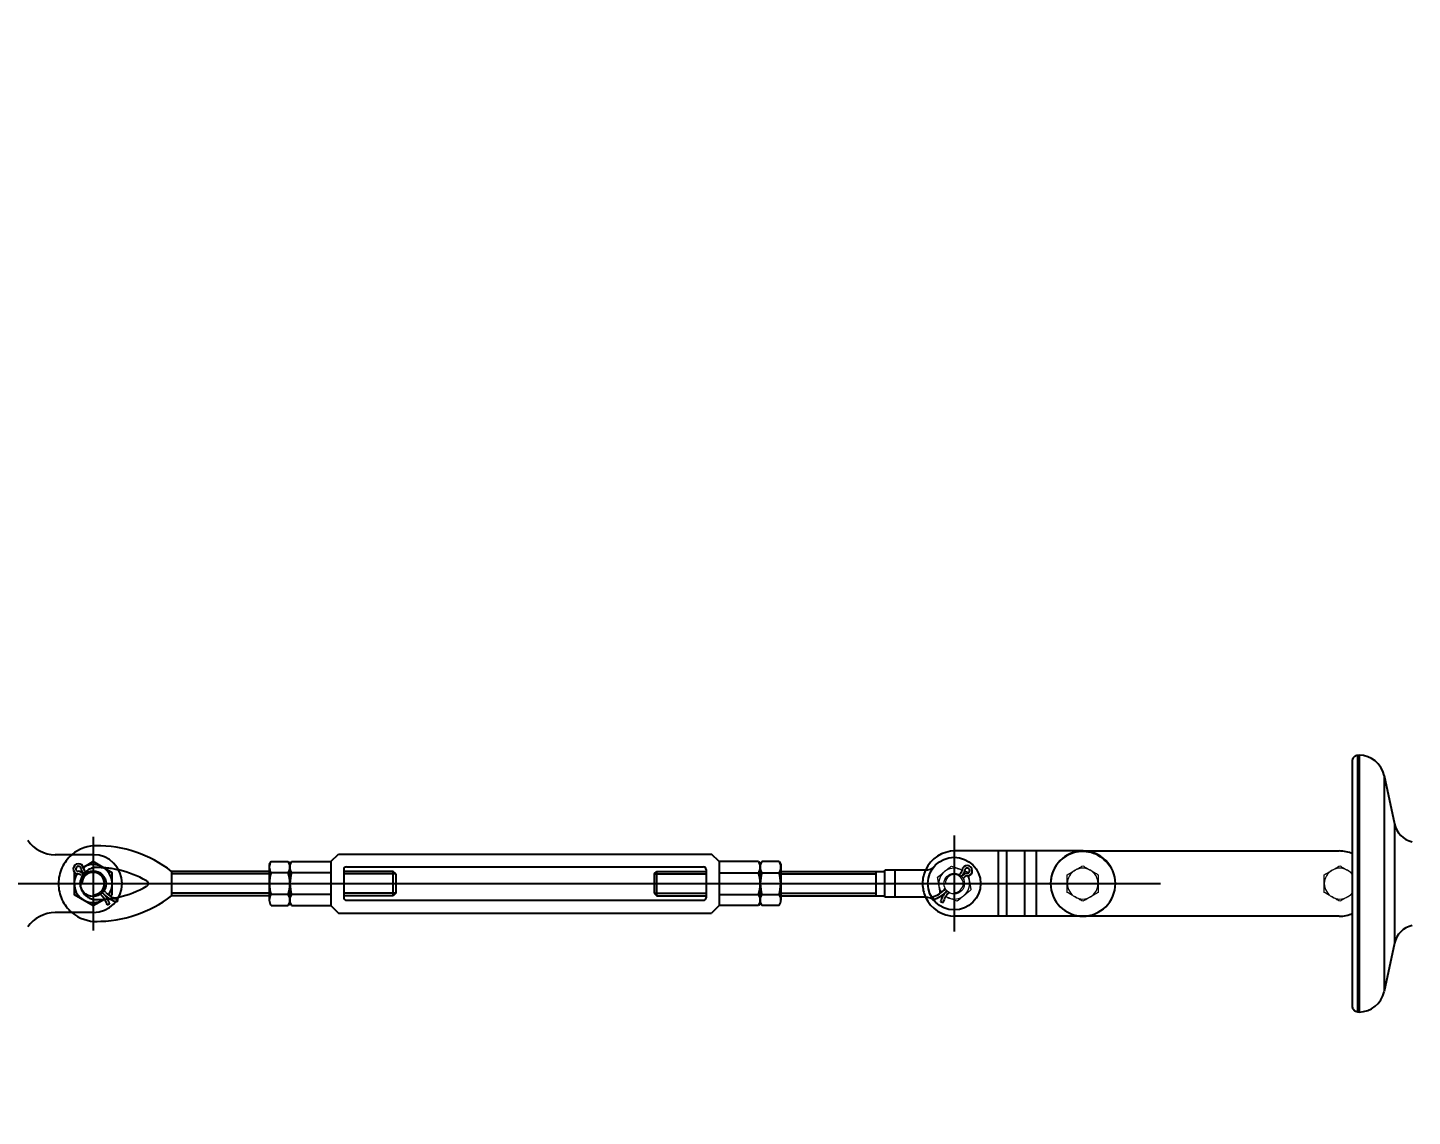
# Model space of a CAD drawing. Header units: millimetres. Extents: x -37020 to 35906, y -101 to 52234.
# Drawn here: x -27.317 to -26.239, y 232.815 to 233.662 of the extents above; entities that cross this region are included whole.
import ezdxf

# ---------------------------------------------------------------- set-up
doc = ezdxf.new("R2010")
doc.units = ezdxf.units.MM
doc.header["$PDMODE"] = 35
doc.header["$PDSIZE"] = 1
for name, pattern in [('CENTER', [50.8, 31.75, -6.35, 6.35, -6.35]), ('CENTER2', [28.575, 19.05, -3.175, 3.175, -3.175]), ('HIDDEN', [9.525, 6.35, -3.175])]:
    doc.linetypes.add(name, pattern=pattern)
for name, color, linetype in [('0_EJES', 1, 'CENTER2'), ('GE-Cotas', 1, 'Continuous'), ('M0_EQUIPOS', 2, 'Continuous'), ('M2_PLBULONES', 2, 'Continuous')]:
    doc.layers.add(name, color=color, linetype=linetype)
doc.styles.add('Romans', font='romans.shx', dxfattribs={"width": 0.8})
doc.dimstyles.new('COTAS GENERAL', dxfattribs={"dimscale": 0.1, "dimtxt": 2.5, "dimasz": 2.5, "dimexe": 1, "dimexo": 1, "dimgap": 1.25, "dimtad": 1, "dimzin": 1, "dimdsep": 46, "dimtxsty": 'Romans', "dimcen": 1, "dimclrd": 2, "dimclre": 1, "dimclrt": 3, "dimaunit": 1, "dimadec": 3, "dimazin": 0, "dimtfac": 1, "dimtix": 1, "dimtmove": 0, "dimatfit": 0, "dimfxl": 1, "dimtolj": 1, "dimarcsym": 0})

# ---------------------------------------------------------------- blocks, each defined once
blk = doc.blocks.new('*D346')
at = {"layer": 'Defpoints', "color": 0, "transparency": 16777216}
for p in [(-29.6418, 233.1381), (-30.76, 232.9881), (-22.8805, 227.7881)]:
    blk.add_point(p, dxfattribs=at)
at = {"layer": 'GE-Cotas', "color": 1, "lineweight": -2, "transparency": 16777216}
for p, q in [((-30.0418, 232.9881), (-29.8418, 233.1381)), ((-29.8418, 233.1381), (-28.8742, 233.1381)), ((-30.71, 232.9881), (-30.0418, 232.9881))]:
    blk.add_line(p, q, dxfattribs=at)
at = {"layer": 'GE-Cotas', "color": 3, "linetype": 'Continuous', "transparency": 16777216, "insert": (-29.2267, 233.2631), "char_height": 0.125, "attachment_point": 5, "style": 'Romans'}
blk.add_mtext('\\A1;{\\Fsimplex|c0;+ ~}5200', dxfattribs=at)
blk = doc.blocks.new('*D352')
at = {"layer": 'Defpoints', "color": 0, "transparency": 16777216}
for p in [(-29.5751, 234.2131), (-30.6368, 233.9556), (-22.8805, 228.1558)]:
    blk.add_point(p, dxfattribs=at)
at = {"layer": 'GE-Cotas', "color": 1, "lineweight": -2, "transparency": 16777216}
for p, q in [((-29.9751, 233.9556), (-29.7751, 234.2131)), ((-29.7751, 234.2131), (-28.8075, 234.2131)), ((-30.5868, 233.9556), (-29.9751, 233.9556))]:
    blk.add_line(p, q, dxfattribs=at)
at = {"layer": 'GE-Cotas', "color": 3, "linetype": 'Continuous', "transparency": 16777216, "insert": (-29.1601, 234.3381), "char_height": 0.125, "attachment_point": 5, "style": 'Romans'}
blk.add_mtext('\\A1;{\\Fsimplex|c0;+ ~}5800', dxfattribs=at)

msp = doc.modelspace()

# ---------------------------------------------------------------- linework, layer by layer
at = {"color": 1}
msp.add_circle((-27.2657, 232.9958), 3.637978807091713e-15, dxfattribs=at)
at = {"layer": '0_EJES', "color": 1, "linetype": 'CENTER'}
for p, q in [((-27.2657, 233.0322), (-27.2657, 232.9594)), ((-26.5957, 233.0332), (-26.5957, 232.9585))]:
    msp.add_line(p, q, dxfattribs=at)
at = {"layer": '0_EJES', "linetype": 'CENTER'}
for p, q in [((-30.9474, 232.9958), (-26.4352, 232.9958)), ((-27.4319, 232.9958), (-26.4441, 232.9958))]:
    msp.add_line(p, q, dxfattribs=at)
at = {"layer": 'M0_EQUIPOS', "color": 1}
for p, q in [((-26.2816, 233.0958), (-26.2807, 233.0958)), ((-26.2807, 233.0958), (-26.2807, 232.8958)), ((-26.2611, 233.08), (-26.2531, 233.0423)), ((-26.2611, 233.08), (-26.2611, 232.9117)), ((-26.2531, 233.0423), (-26.2531, 232.9494)), ((-27.2657, 233.0183), (-27.2952, 233.0183)), ((-27.0807, 233.0129), (-27.0747, 233.0188)), ((-27.0747, 233.0188), (-26.7846, 233.0188)), ((-26.7787, 233.0129), (-26.7846, 233.0188)), ((-26.5614, 233.0212), (-26.5949, 233.0212)), ((-26.5551, 233.0212), (-26.5614, 233.0212)), ((-26.5614, 233.0212), (-26.5614, 232.9704)), ((-26.541, 233.0212), (-26.5551, 233.0212)), ((-26.5551, 233.0212), (-26.5551, 232.9704)), ((-26.5319, 233.0212), (-26.541, 233.0212)), ((-26.541, 233.0212), (-26.541, 232.9704)), ((-26.5319, 233.0212), (-26.5319, 232.9704)), ((-26.4957, 233.0212), (-26.5319, 233.0212)), ((-26.4953, 233.0212), (-26.2961, 233.0212)), ((-27.1113, 233.0129), (-27.1127, 233.0106)), ((-27.1113, 233.0129), (-27.0807, 233.0129)), ((-27.0807, 233.0129), (-27.0807, 232.9788)), ((-27.0707, 233.0068), (-27.0707, 232.9848)), ((-27.0687, 233.0088), (-26.7907, 233.0088)), ((-26.7887, 233.0068), (-26.7887, 232.9848)), ((-26.7787, 233.0129), (-26.7787, 232.9788)), ((-26.748, 233.0129), (-26.7787, 233.0129)), ((-26.748, 233.0129), (-26.7467, 233.0106)), ((-26.6497, 232.9853), (-26.6497, 233.0063)), ((-26.6182, 233.0063), (-26.6497, 233.0063)), ((-27.1287, 233.0053), (-27.2047, 233.0053)), ((-27.2047, 233.0053), (-27.2047, 232.9863)), ((-27.1287, 233.0033), (-27.2047, 233.0033)), ((-27.0807, 233.0043), (-27.1113, 233.0043)), ((-27.0322, 233.0053), (-27.0707, 233.0053)), ((-27.0302, 233.0033), (-27.0707, 233.0033)), ((-27.0302, 233.0033), (-27.0322, 233.0053)), ((-27.0322, 232.9863), (-27.0322, 233.0053)), ((-27.0302, 233.0033), (-27.0302, 232.9883)), ((-26.8292, 233.0033), (-26.8272, 233.0053)), ((-26.8292, 233.0033), (-26.8292, 232.9883)), ((-26.8292, 233.0033), (-26.7887, 233.0033)), ((-26.8272, 232.9863), (-26.8272, 233.0053)), ((-26.8272, 233.0053), (-26.7887, 233.0053)), ((-26.7787, 233.0043), (-26.748, 233.0043)), ((-26.7307, 233.0053), (-26.6497, 233.0053)), ((-26.7307, 233.0033), (-26.6567, 233.0033)), ((-26.6567, 233.0053), (-26.6567, 232.9863)), ((-27.1287, 232.9883), (-27.2047, 232.9883)), ((-27.1287, 232.9863), (-27.2047, 232.9863)), ((-27.0807, 232.9873), (-27.1113, 232.9873)), ((-27.0302, 232.9883), (-27.0707, 232.9883)), ((-27.0322, 232.9863), (-27.0707, 232.9863)), ((-27.0302, 232.9883), (-27.0322, 232.9863)), ((-26.8292, 232.9883), (-26.8272, 232.9863)), ((-26.8292, 232.9883), (-26.7887, 232.9883)), ((-26.8272, 232.9863), (-26.7887, 232.9863)), ((-26.7787, 232.9873), (-26.748, 232.9873)), ((-26.7307, 232.9883), (-26.6567, 232.9883)), ((-26.7307, 232.9863), (-26.6497, 232.9863)), ((-26.6182, 232.9853), (-26.6497, 232.9853)), ((-27.2657, 232.9733), (-27.2952, 232.9733)), ((-27.1127, 232.981), (-27.1113, 232.9788)), ((-27.1113, 232.9788), (-27.0807, 232.9788)), ((-27.0807, 232.9788), (-27.0747, 232.9728)), ((-27.0687, 232.9828), (-26.7907, 232.9828)), ((-26.7787, 232.9788), (-26.7846, 232.9728)), ((-26.748, 232.9788), (-26.7787, 232.9788)), ((-26.7467, 232.981), (-26.748, 232.9788)), ((-27.0747, 232.9728), (-26.7846, 232.9728)), ((-26.5614, 232.9704), (-26.5949, 232.9704)), ((-26.5551, 232.9704), (-26.5614, 232.9704)), ((-26.541, 232.9704), (-26.5551, 232.9704)), ((-26.5319, 232.9704), (-26.541, 232.9704)), ((-26.4957, 232.9704), (-26.5319, 232.9704)), ((-26.2961, 232.9704), (-26.4953, 232.9704)), ((-26.2531, 232.9494), (-26.2611, 232.9117)), ((-26.2807, 232.8958), (-26.2816, 232.8958))]:
    msp.add_line(p, q, dxfattribs=at)
at = {"layer": 'M0_EQUIPOS', "color": 1, "linetype": 'HIDDEN'}
msp.add_line((-26.6417, 232.9853), (-26.6417, 233.0063), dxfattribs=at)
at = {"layer": 'M0_EQUIPOS', "color": 1}
msp.add_circle((-26.5957, 232.9958), 0.0205, dxfattribs=at)
for centre, radius, start, end in [((-26.2807, 233.0758), 0.02, 11.9868, 90), ((-26.2355, 233.046), 0.018, 191.9868, 257.9844), ((-27.2952, 233.0443), 0.026, 214.5627, 270), ((-27.2632, 232.9958), 0.0295, 88.6705, 130.2948), ((-27.2657, 232.9958), 0.0225, 270, 90), ((-27.2629, 232.9307), 0.0946, 52.09, 90.5101), ((-26.5949, 232.9958), 0.0254, 90, 155.5204), ((-26.4953, 232.9958), 0.0254, 90, 270), ((-26.4957, 232.9958), 0.0254, 270, 90), ((-26.4957, 232.9958), 0.0254, 270, 90), ((-26.2961, 232.9958), 0.0254, 65.7291, 90), ((-27.2629, 232.9307), 0.0776, 60.1085, 77.3101), ((-27.1051, 233.0086), 0.00755, 145.6158, 214.3842), ((-27.0687, 233.0068), 0.002, 90, 180), ((-26.7907, 233.0068), 0.002, 0, 90), ((-26.7542, 233.0086), 0.00755, 325.6158, 34.3842), ((-26.6182, 233.0163), 0.01, 270, 317.7048), ((-27.2254, 232.9958), 0.0025, 299.8915, 60.1085), ((-27.0844, 232.9958), 0.0282, 162.412, 197.588), ((-26.7749, 232.9958), 0.0282, 342.412, 17.588), ((-27.2629, 233.061), 0.0946, 269.4899, 307.91), ((-27.2629, 233.061), 0.0776, 282.6895, 299.8915), ((-27.1051, 232.983), 0.00755, 145.6158, 214.3842), ((-27.0687, 232.9848), 0.002, 180, 270), ((-26.7907, 232.9848), 0.002, 270, 0), ((-26.7542, 232.983), 0.00755, 325.6158, 34.3842), ((-26.6182, 232.9753), 0.01, 42.2953, 90), ((-26.5949, 232.9958), 0.0254, 204.4797, 270), ((-27.2952, 232.9473), 0.026, 90, 145.4373), ((-27.2632, 232.9958), 0.0295, 229.7025, 271.3295), ((-26.2961, 232.9958), 0.0254, 270, 294.3498), ((-26.2355, 232.9456), 0.018, 102.0156, 168.0132), ((-26.2807, 232.9158), 0.02, 270, 348.0132)]:
    msp.add_arc(centre, radius, start, end, dxfattribs=at)
at = {"layer": 'M0_EQUIPOS', "color": 1, "linetype": 'HIDDEN'}
for centre, radius, start, end in [((-27.2632, 232.9958), 0.0295, 130.2948, 229.7025), ((-26.4957, 232.9958), 0.025, 33.845, 180), ((-27.2632, 232.9958), 0.0125, 88.6705, 271.3295), ((-27.2629, 232.9307), 0.0776, 77.3101, 90.5101), ((-26.5949, 232.9958), 0.0254, 155.5204, 204.4871), ((-27.2629, 233.061), 0.0776, 269.4899, 282.6895)]:
    msp.add_arc(centre, radius, start, end, dxfattribs=at)
at = {"layer": 'M0_EQUIPOS', "color": 1}
for points, knots in [([(-26.2857, 233.0918), (-26.2856, 233.0923), (-26.2855, 233.0933), (-26.2847, 233.0944), (-26.2839, 233.0951), (-26.2829, 233.0957), (-26.2821, 233.0958), (-26.2816, 233.0958)], [0, 0, 0, 0, 0.225792, 0.480922, 0.614503, 0.747725, 1, 1, 1, 1]), ([(-26.2857, 232.8998), (-26.2857, 232.8999), (-26.2857, 232.9), (-26.2857, 232.9007), (-26.2857, 232.9017), (-26.2857, 232.9029), (-26.2857, 232.9042), (-26.2857, 232.9056), (-26.2857, 232.9072), (-26.2857, 232.9088), (-26.2857, 232.9117), (-26.2857, 232.9163), (-26.2857, 232.9232), (-26.2857, 232.9312), (-26.2857, 232.9401), (-26.2857, 232.9498), (-26.2857, 232.9601), (-26.2857, 232.9709), (-26.2857, 232.9821), (-26.2857, 232.9934), (-26.2857, 233.0048), (-26.2857, 233.0161), (-26.2857, 233.0271), (-26.2857, 233.0376), (-26.2857, 233.0476), (-26.2857, 233.056), (-26.2857, 233.0631), (-26.2857, 233.0689), (-26.2857, 233.0741), (-26.2857, 233.0778), (-26.2857, 233.0803), (-26.2857, 233.0821), (-26.2857, 233.084), (-26.2857, 233.0859), (-26.2857, 233.0877), (-26.2857, 233.0893), (-26.2857, 233.0906), (-26.2857, 233.0916), (-26.2857, 233.0918), (-26.2857, 233.0918)], [0, 0, 0, 0, 0.024016, 0.045698, 0.06504, 0.082041, 0.096699, 0.11173, 0.125156, 0.138769, 0.152574, 0.190147, 0.227898, 0.26563, 0.303377, 0.341131, 0.378865, 0.416606, 0.454362, 0.492102, 0.529836, 0.567591, 0.60534, 0.64307, 0.680819, 0.718572, 0.746883, 0.77519, 0.803453, 0.830291, 0.842957, 0.855124, 0.86929, 0.88744, 0.904839, 0.924797, 0.947314, 0.972383, 1, 1, 1, 1]), ([(-26.2816, 232.9958), (-26.2816, 232.9991), (-26.2816, 233.0056), (-26.2816, 233.0154), (-26.2816, 233.0249), (-26.2816, 233.0341), (-26.2816, 233.043), (-26.2816, 233.0515), (-26.2816, 233.0594), (-26.2816, 233.0666), (-26.2816, 233.0732), (-26.2816, 233.0791), (-26.2816, 233.0842), (-26.2816, 233.0884), (-26.2816, 233.0917), (-26.2816, 233.094), (-26.2816, 233.0955), (-26.2816, 233.0957), (-26.2816, 233.0958)], [0, 0, 0, 0, 0.062501, 0.125002, 0.187502, 0.249998, 0.312502, 0.375001, 0.4375, 0.500002, 0.5625, 0.625, 0.687499, 0.75, 0.812501, 0.875, 0.9375, 1, 1, 1, 1]), ([(-26.2816, 232.8958), (-26.2816, 232.8959), (-26.2816, 232.8961), (-26.2816, 232.8976), (-26.2816, 232.9), (-26.2816, 232.9033), (-26.2816, 232.9075), (-26.2816, 232.9125), (-26.2816, 232.9184), (-26.2816, 232.925), (-26.2816, 232.9323), (-26.2816, 232.9402), (-26.2816, 232.9486), (-26.2816, 232.9575), (-26.2816, 232.9667), (-26.2816, 232.9763), (-26.2816, 232.986), (-26.2816, 232.9925), (-26.2816, 232.9958)], [0, 0, 0, 0, 0.0625, 0.125, 0.187501, 0.25, 0.312501, 0.375, 0.4375, 0.500002, 0.5625, 0.624999, 0.687503, 0.750001, 0.812503, 0.874998, 0.937499, 1, 1, 1, 1]), ([(-26.2816, 232.8958), (-26.2821, 232.8959), (-26.2829, 232.896), (-26.2839, 232.8965), (-26.2847, 232.8972), (-26.2855, 232.8983), (-26.2856, 232.8993), (-26.2857, 232.8998)], [0, 0, 0, 0, 0.252306, 0.385472, 0.519168, 0.774329, 1, 1, 1, 1])]:
    msp.add_open_spline(points, degree=3, knots=knots, dxfattribs=at)
at = {"layer": 'M2_PLBULONES', "color": 1}
for p, q in [((-27.1273, 233.0129), (-27.1287, 233.0106)), ((-27.1287, 233.0106), (-27.1287, 232.983)), ((-27.1273, 233.0129), (-27.114, 233.0129)), ((-27.114, 233.0129), (-27.1127, 233.0106)), ((-27.1127, 233.0106), (-27.1127, 232.981)), ((-26.7453, 233.0129), (-26.7467, 233.0106)), ((-26.7467, 233.0106), (-26.7467, 232.981)), ((-26.732, 233.0129), (-26.7453, 233.0129)), ((-26.732, 233.0129), (-26.7307, 233.0106)), ((-26.7307, 233.0106), (-26.7307, 232.983)), ((-27.114, 233.0043), (-27.1273, 233.0043)), ((-26.7453, 233.0043), (-26.732, 233.0043)), ((-27.114, 232.9873), (-27.1273, 232.9873)), ((-26.7453, 232.9873), (-26.732, 232.9873)), ((-27.1273, 232.9788), (-27.114, 232.9788)), ((-27.1127, 232.981), (-27.114, 232.9788)), ((-26.7467, 232.981), (-26.7453, 232.9788)), ((-26.732, 232.9788), (-26.7453, 232.9788))]:
    msp.add_line(p, q, dxfattribs=at)
at = {"layer": 'M2_PLBULONES', "color": 1, "linetype": 'Continuous'}
for p, q in [((-27.2587, 232.986), (-27.2594, 232.9868)), ((-27.2572, 232.9873), (-27.2579, 232.988)), ((-27.2559, 232.9889), (-27.2566, 232.9896)), ((-26.6126, 232.9855), (-26.6121, 232.9836)), ((-27.2529, 232.9797), (-27.2548, 232.9791)), ((-27.2467, 232.9834), (-27.2471, 232.9815)), ((-26.6064, 232.9817), (-26.6044, 232.9812))]:
    msp.add_line(p, q, dxfattribs=at)
for points in [[(-27.2528, 232.9862), (-27.2509, 232.9873), (-27.2509, 233.0043), (-27.2657, 233.0129), (-27.2733, 233.0084)], [(-27.2801, 233.0046), (-27.2804, 233.0043), (-27.2804, 232.9873), (-27.2657, 232.9788), (-27.257, 232.9838)], [(-27.2552, 232.9848), (-27.2547, 232.9851)]]:
    msp.add_lwpolyline(points, dxfattribs=at)
msp.add_circle((-27.2657, 232.9958), 0.01, dxfattribs=at)
at = {"layer": 'M2_PLBULONES', "color": 1, "linetype": 'Continuous', "lineweight": 15}
msp.add_circle((-26.5957, 232.9958), 0.008, dxfattribs=at)
at = {"layer": 'M2_PLBULONES', "color": 1, "linetype": 'Continuous'}
for centre, radius, start, end in [((-27.2772, 233.0073), 0.004, 6.0576, 263.9424), ((-27.2772, 233.0073), 0.002, 6.0576, 263.9424), ((-27.2682, 233.0083), 0.007, 186.0576, 221.9927), ((-27.2657, 232.9958), 0.0148, 323.1463, 121.3012), ((-27.2682, 233.0083), 0.005, 186.0576, 222.8996), ((-26.5945, 233.0069), 0.005, 304.5335, 353.9424), ((-26.5945, 233.0069), 0.007, 309.8134, 353.9424), ((-26.5856, 233.0059), 0.004, 276.0576, 173.9424), ((-26.5856, 233.0059), 0.002, 276.0576, 173.9424), ((-27.2657, 232.9958), 0.0148, 148.7005, 305.822), ((-27.2781, 232.9984), 0.005, 47.1009, 83.9424), ((-27.2781, 232.9984), 0.007, 48.0073, 83.9424), ((-27.2657, 232.9958), 0.00875, 270, 180), ((-26.5846, 232.997), 0.007, 96.0576, 140.1867), ((-26.5846, 232.997), 0.005, 96.0576, 145.4774), ((-27.2722, 232.9739), 0.0182, 16.6781, 41.994), ((-27.2722, 232.9739), 0.0202, 16.6781, 41.994), ((-27.2424, 233.0012), 0.0202, 223.006, 256.5983), ((-27.2424, 233.0012), 0.0182, 222.5022, 256.5829), ((-27.2657, 232.9958), 0.0148, 313.6315, 315.3774), ((-26.6168, 233.0033), 0.0182, 283.4171, 321.1948), ((-26.6168, 233.0032), 0.0202, 283.4017, 319.8363), ((-26.587, 232.9759), 0.0202, 135.1681, 163.3219), ((-26.587, 232.9759), 0.0182, 134.407, 163.3219)]:
    msp.add_arc(centre, radius, start, end, dxfattribs=at)
at = {"layer": 'M2_PLBULONES', "color": 1}
for centre, radius, start, end in [((-27.1211, 233.0086), 0.00755, 145.6158, 214.3842), ((-27.1202, 233.0086), 0.00755, 325.6158, 34.3842), ((-26.7391, 233.0086), 0.00755, 145.6158, 214.3842), ((-26.7382, 233.0086), 0.00755, 325.6158, 34.3842), ((-27.1004, 232.9958), 0.0282, 162.412, 197.588), ((-27.1409, 232.9958), 0.0282, 342.412, 17.588), ((-26.7184, 232.9958), 0.0282, 162.412, 197.588), ((-26.7589, 232.9958), 0.0282, 342.412, 17.588), ((-27.1211, 232.983), 0.00755, 145.6158, 214.3842), ((-27.1202, 232.983), 0.00755, 325.6158, 34.3842), ((-26.7391, 232.983), 0.00755, 145.6158, 214.3842), ((-26.7382, 232.983), 0.00755, 325.6158, 34.3842)]:
    msp.add_arc(centre, radius, start, end, dxfattribs=at)
at = {"layer": 'M2_PLBULONES', "color": 1, "linetype": 'Continuous', "lineweight": 15}
for centre, radius, start, end in [((-26.5957, 232.9958), 0.012, 69.1956, 129.1956), ((-26.5957, 232.9958), 0.012, 59.3821, 69.1956), ((-26.4957, 232.9958), 0.012, 119.9997, 179.9997), ((-26.4957, 232.9958), 0.012, 59.9997, 119.9997), ((-26.4957, 232.9958), 0.012, 359.9997, 59.9997), ((-26.2957, 232.9958), 0.012, 120, 180), ((-26.2957, 232.9958), 0.012, 60, 120), ((-26.2957, 232.9958), 0.012, 32.3528, 60), ((-26.5957, 232.9958), 0.012, 129.1956, 189.1956), ((-26.5957, 232.9958), 0.007, 270, 180), ((-26.5957, 232.9958), 0.012, 309.1956, 9.1956), ((-26.5957, 232.9958), 0.012, 40.946, 49.0388), ((-26.5957, 232.9958), 0.012, 9.1956, 30.6046), ((-26.4957, 232.9958), 0.012, 179.9997, 239.9997), ((-26.4957, 232.9958), 0.012, 299.9997, 359.9997), ((-26.2957, 232.9958), 0.012, 180, 240), ((-26.5957, 232.9958), 0.012, 189.1956, 214.8847), ((-26.5957, 232.9958), 0.012, 224.4425, 226.8385), ((-26.5957, 232.9958), 0.012, 236.4385, 249.1956), ((-26.5957, 232.9958), 0.012, 249.1956, 309.1956), ((-26.4957, 232.9958), 0.012, 239.9997, 299.9997), ((-26.2957, 232.9958), 0.012, 240, 300), ((-26.2957, 232.9958), 0.012, 300, 327.7206)]:
    msp.add_arc(centre, radius, start, end, dxfattribs=at)
for points, knots in [([(-26.6032, 233.0051), (-26.6025, 233.0057), (-26.6011, 233.0069), (-26.5993, 233.0083), (-26.5982, 233.0092), (-26.5979, 233.0095)], [0, 0, 0, 0, 0.391402, 0.78862, 1, 1, 1, 1]), ([(-26.5979, 233.0095), (-26.5968, 233.0091), (-26.5947, 233.0083), (-26.5925, 233.0075), (-26.5914, 233.007)], [0, 0, 0, 0, 0.495445, 1, 1, 1, 1]), ([(-26.5914, 233.007), (-26.5912, 233.007), (-26.5906, 233.0067), (-26.59, 233.0065), (-26.5895, 233.0063)], [0, 0, 0, 0, 0.0701254, 0.2838749, 0.2838749, 0.2838749, 0.2838749]), ([(-26.5077, 233.0027), (-26.5061, 233.0036), (-26.5042, 233.0048), (-26.5021, 233.0059), (-26.5017, 233.0062)], [0, 0, 0, 0, 0.767658, 1, 1, 1, 1]), ([(-26.5017, 233.0062), (-26.5009, 233.0067), (-26.4993, 233.0076), (-26.4973, 233.0087), (-26.4961, 233.0094), (-26.4957, 233.0097)], [0, 0, 0, 0, 0.391402, 0.78862, 1, 1, 1, 1]), ([(-26.4957, 233.0097), (-26.4947, 233.0091), (-26.4927, 233.008), (-26.4907, 233.0068), (-26.4897, 233.0062)], [0, 0, 0, 0, 0.495445, 1, 1, 1, 1]), ([(-26.4897, 233.0062), (-26.4895, 233.0061), (-26.4884, 233.0055), (-26.4864, 233.0043), (-26.4846, 233.0033), (-26.4837, 233.0027)], [0, 0, 0, 0, 0.070125, 0.53081, 1, 1, 1, 1]), ([(-26.3077, 233.0027), (-26.3067, 233.0033), (-26.3047, 233.0044), (-26.3027, 233.0056), (-26.3017, 233.0062)], [0, 0, 0, 0, 0.495444, 1, 1, 1, 1]), ([(-26.3017, 233.0062), (-26.3015, 233.0063), (-26.3004, 233.0069), (-26.2984, 233.0081), (-26.2966, 233.0091), (-26.2957, 233.0097)], [0, 0, 0, 0, 0.070146, 0.530756, 1, 1, 1, 1]), ([(-26.2957, 233.0097), (-26.2947, 233.0091), (-26.2927, 233.008), (-26.2907, 233.0068), (-26.2897, 233.0062)], [0, 0, 0, 0, 0.495419, 1, 1, 1, 1]), ([(-26.2897, 233.0062), (-26.2895, 233.0061), (-26.2884, 233.0055), (-26.2871, 233.0047), (-26.2859, 233.0041), (-26.2857, 233.0039)], [0, 0, 0, 0, 0.105761, 0.801012, 1, 1, 1, 1]), ([(-26.6086, 233.0007), (-26.6073, 233.0018), (-26.6055, 233.0033), (-26.6037, 233.0048), (-26.6032, 233.0051)], [0, 0, 0, 0, 0.767658, 1, 1, 1, 1]), ([(-26.6075, 232.9939), (-26.6075, 232.9941), (-26.6077, 232.9953), (-26.6081, 232.9976), (-26.6084, 232.9997), (-26.6086, 233.0007)], [0, 0, 0, 0, 0.070096, 0.530817, 1, 1, 1, 1]), ([(-26.5845, 233.0021), (-26.5845, 233.0018), (-26.5842, 233.0004), (-26.584, 232.9989), (-26.5838, 232.9977)], [0.3729568, 0.3729568, 0.3729568, 0.3729568, 0.4954921, 1, 1, 1, 1]), ([(-26.5838, 232.9977), (-26.5838, 232.9976), (-26.5836, 232.9963), (-26.5832, 232.994), (-26.5829, 232.9919), (-26.5827, 232.9909)], [0, 0, 0, 0, 0.070096, 0.530817, 1, 1, 1, 1]), ([(-26.5077, 232.9958), (-26.5077, 232.996), (-26.5077, 232.9972), (-26.5077, 232.9996), (-26.5077, 233.0017), (-26.5077, 233.0027)], [0, 0, 0, 0, 0.070096, 0.530817, 1, 1, 1, 1]), ([(-26.5077, 232.9889), (-26.5077, 232.99), (-26.5077, 232.9923), (-26.5077, 232.9946), (-26.5077, 232.9958)], [0, 0, 0, 0, 0.495492, 1, 1, 1, 1]), ([(-26.4837, 233.0027), (-26.4837, 233.0016), (-26.4837, 232.9994), (-26.4837, 232.997), (-26.4837, 232.9958)], [0, 0, 0, 0, 0.495492, 1, 1, 1, 1]), ([(-26.4837, 232.9958), (-26.4837, 232.9957), (-26.4837, 232.9944), (-26.4837, 232.9921), (-26.4837, 232.99), (-26.4837, 232.9889)], [0, 0, 0, 0, 0.070096, 0.530817, 1, 1, 1, 1]), ([(-26.3077, 232.9958), (-26.3077, 232.9964), (-26.3077, 232.9987), (-26.3077, 233.001), (-26.3077, 233.0027)], [0, 0, 0, 0, 0.232325, 1, 1, 1, 1]), ([(-26.3077, 232.9889), (-26.3077, 232.9894), (-26.3077, 232.9907), (-26.3077, 232.993), (-26.3077, 232.9949), (-26.3077, 232.9958)], [0, 0, 0, 0, 0.211454, 0.603081, 1, 1, 1, 1]), ([(-26.6066, 232.9882), (-26.6067, 232.9889), (-26.607, 232.9908), (-26.6073, 232.9927), (-26.6075, 232.9939)], [0.1645016, 0.1645016, 0.1645016, 0.1645016, 0.4954921, 1, 1, 1, 1]), ([(-26.5999, 232.9846), (-26.6001, 232.9847), (-26.6009, 232.985), (-26.6018, 232.9853), (-26.6025, 232.9856)], [0, 0, 0, 0, 0.0700773, 0.3862759, 0.3862759, 0.3862759, 0.3862759]), ([(-26.5934, 232.9821), (-26.5945, 232.9825), (-26.5966, 232.9833), (-26.5988, 232.9842), (-26.5999, 232.9846)], [0, 0, 0, 0, 0.495445, 1, 1, 1, 1]), ([(-26.5881, 232.9865), (-26.5885, 232.9862), (-26.5903, 232.9847), (-26.5921, 232.9832), (-26.5934, 232.9821)], [0, 0, 0, 0, 0.2323819, 1, 1, 1, 1]), ([(-26.5827, 232.9909), (-26.5831, 232.9906), (-26.5841, 232.9897), (-26.5859, 232.9883), (-26.5874, 232.9871), (-26.5881, 232.9865)], [0, 0, 0, 0, 0.211392, 0.603139, 1, 1, 1, 1]), ([(-26.5017, 232.9854), (-26.5018, 232.9855), (-26.5029, 232.9861), (-26.5049, 232.9873), (-26.5067, 232.9884), (-26.5077, 232.9889)], [0, 0, 0, 0, 0.070077, 0.53081, 1, 1, 1, 1]), ([(-26.4957, 232.982), (-26.4966, 232.9825), (-26.4986, 232.9837), (-26.5006, 232.9848), (-26.5017, 232.9854)], [0, 0, 0, 0, 0.495445, 1, 1, 1, 1]), ([(-26.4897, 232.9854), (-26.4901, 232.9852), (-26.4922, 232.984), (-26.4941, 232.9828), (-26.4957, 232.982)], [0, 0, 0, 0, 0.2323819, 1, 1, 1, 1]), ([(-26.4837, 232.9889), (-26.4841, 232.9887), (-26.4853, 232.988), (-26.4873, 232.9868), (-26.4889, 232.9859), (-26.4897, 232.9854)], [0, 0, 0, 0, 0.211392, 0.603139, 1, 1, 1, 1]), ([(-26.3017, 232.9854), (-26.3018, 232.9855), (-26.3029, 232.9861), (-26.3049, 232.9873), (-26.3067, 232.9884), (-26.3077, 232.9889)], [0, 0, 0, 0, 0.0700826, 0.5307907, 1, 1, 1, 1]), ([(-26.2957, 232.982), (-26.2966, 232.9825), (-26.2986, 232.9837), (-26.3006, 232.9848), (-26.3017, 232.9854)], [0, 0, 0, 0, 0.495444, 1, 1, 1, 1]), ([(-26.2897, 232.9854), (-26.2898, 232.9853), (-26.2909, 232.9847), (-26.2929, 232.9836), (-26.2947, 232.9825), (-26.2957, 232.982)], [0, 0, 0, 0, 0.070083, 0.530848, 1, 1, 1, 1]), ([(-26.2857, 232.9877), (-26.286, 232.9876), (-26.2873, 232.9868), (-26.2886, 232.986), (-26.2897, 232.9854)], [0, 0, 0, 0, 0.238878, 1, 1, 1, 1])]:
    msp.add_open_spline(points, degree=3, knots=knots, dxfattribs=at)
for points in [[(-26.5876, 233.0056), (-26.5867, 233.0053), (-26.5858, 233.0049), (-26.5849, 233.0046)], [(-26.5849, 233.0046), (-26.5849, 233.0044), (-26.5849, 233.0042), (-26.5848, 233.004)], [(-26.6044, 232.9863), (-26.6047, 232.9864), (-26.605, 232.9865), (-26.6053, 232.9866)]]:
    msp.add_open_spline(points, degree=3, dxfattribs=at)

# ---------------------------------------------------------------- dimensions: what is measured, and where the dimension line sits
at = {"layer": 'GE-Cotas'}
for feature_location, offset, origin, picture, middle in [((-30.6368, 233.9556), (1.0617, 0.2575), (-22.8805, 228.1558), '*D352', (-29.1601, 234.3381)), ((-30.76, 232.9881), (1.1183, 0.1501), (-22.8805, 227.7881), '*D346', (-29.2267, 233.2631))]:
    dim = msp.add_ordinate_dim(feature_location=feature_location, offset=offset, dtype=0, origin=origin, text='{\\Fsimplex|c0;+ ~}<>', dimstyle='COTAS GENERAL', override={"dimscale": 0.05, "dimasz": 2, "dimdec": 0, "dimlfac": 1000, "dimdsep": 44}, dxfattribs=at)
    dim.commit()
    dim.dimension.update_dxf_attribs({"geometry": picture, "text_midpoint": middle})

doc.saveas('drawing.dxf')
